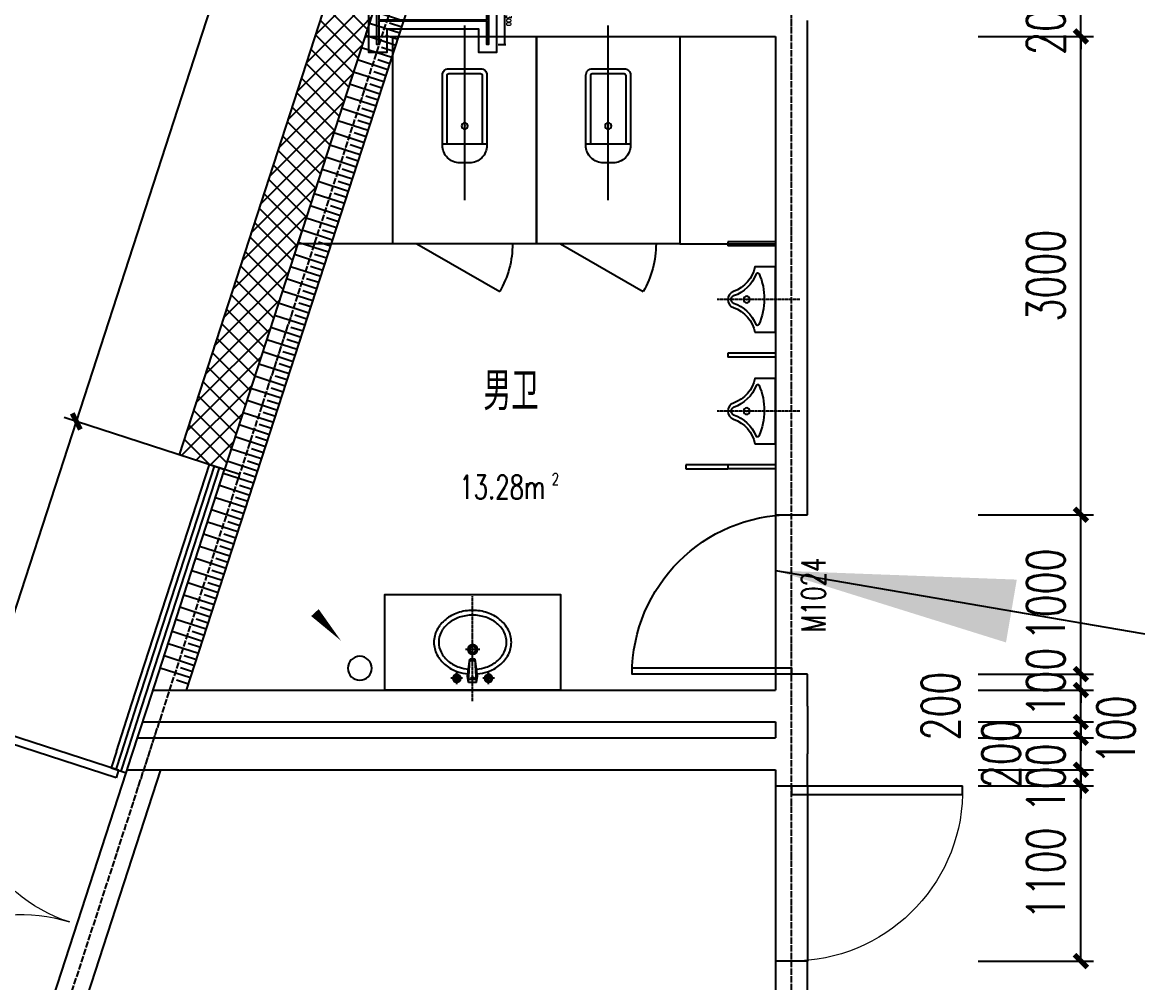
# Model space of a CAD drawing. Extents: x -954573 to 446329, y 489853 to 1226784.
# Drawn here: x -299678 to -292684, y 610435 to 616459 of the extents above; entities that cross this region are included whole.
import ezdxf

# ---------------------------------------------------------------- set-up
doc = ezdxf.new("R2010")
doc.units = 0
doc.header["$LTSCALE"] = 10
doc.header["$MEASUREMENT"] = 0
for name, pattern in [('10平面$0$10平面$1$DOTE', [2.42, 2, -0.2, 0.02, -0.2]), ('10平面$0$DOTE', [2.42, 2, -0.2, 0.02, -0.2]), ('10平面$1$DASH', [0.35, 0.25, -0.1])]:
    doc.linetypes.add(name, pattern=pattern)
doc.layers.get('Defpoints').update_dxf_attribs({"color": 210})
for name, color, linetype in [('10平面$0$10平面$1$A-AXIS-DOTE', 8, '10平面$0$10平面$1$DOTE'), ('10平面$0$99平面图例外参$0$A-HATCH-2', 251, 'Continuous'), ('10平面$0$A-AXIS-DOTE', 8, '10平面$0$DOTE'), ('10平面$0$A-AXIS-DP', 8, 'Continuous'), ('10平面$0$A-HATCH-2', 8, 'Continuous'), ('10平面$0$A-LIN-V', 8, 'Continuous'), ('10平面$0$A-WC', 8, 'Continuous'), ('10平面$0$A-WINDOW', 8, 'Continuous'), ('10平面$0$A-彩色打印层', 12, 'Continuous'), ('10平面$0$A-防火门窗', 1, 'Continuous'), ('10平面$0$AS-COLN', 8, 'Continuous'), ('10平面$0$AS-WALL', 8, 'Continuous'), ('10平面$0$DIM_SYMB', 8, 'Continuous'), ('10平面$0$PUB_HATCH', 8, 'Continuous'), ('10平面$0$建-墙-幕', 8, 'Continuous'), ('10平面$0$建-房间', 8, 'Continuous'), ('10平面$0$建-门', 8, 'Continuous'), ('10平面$0$建-门窗编号', 8, 'Continuous'), ('A-LIN-V', 9, 'Continuous'), ('建-引出', 3, 'Continuous')]:
    doc.layers.add(name, color=color, linetype=linetype)
doc.styles.add('10平面$0$_TCH_DIM_T3', font='SIMPLEX', dxfattribs={"width": 0.705882, "bigfont": 'GBCBIG'})
doc.styles.add('10平面$0$_TCH_SPACE', font='SIMPLEX', dxfattribs={"height": 5, "bigfont": 'GBCBIG'})
doc.styles.add('10平面$0$A-WIN-LABEL', font='SIMPLEX', dxfattribs={"bigfont": 'GBCBIG'})
doc.dimstyles.new('10平面$0$_TCH_ARCH&&10', dxfattribs={"dimtxt": 29.75, "dimasz": 10, "dimexe": 10, "dimexo": 10, "dimgap": 12.625, "dimtad": 1, "dimdec": 0, "dimzin": 0, "dimdsep": 46, "dimtxsty": '10平面$0$_TCH_DIM_T3', "dimblk": '10平面$0$_ArchTick', "dimcen": 0.09, "dimclrt": 7, "dimazin": 2, "dimtfac": 1, "dimtdec": 0, "dimtix": 1, "dimtmove": 2, "dimatfit": 3, "dimfxl": 0, "dimtolj": 1, "dimtzin": 0, "dimarcsym": 0})
doc.dimstyles.new('10平面$0$_TCH_ARCH&&80', dxfattribs={"dimtxt": 238, "dimasz": 80, "dimexe": 80, "dimexo": 80, "dimgap": 101, "dimtad": 1, "dimdec": 0, "dimzin": 0, "dimdsep": 46, "dimtxsty": '10平面$0$_TCH_DIM_T3', "dimblk": '10平面$0$_ArchTick', "dimcen": 0.09, "dimclrt": 7, "dimazin": 2, "dimtfac": 1, "dimtdec": 0, "dimtix": 1, "dimtmove": 2, "dimatfit": 3, "dimfxl": 0, "dimtolj": 1, "dimtzin": 0, "dimarcsym": 0})
pattern_1 = [(45, (60, 0), (-60.000061, 60.000061), []), (135, (60, 0), (-60.000061, -60.000061), [])]

# ---------------------------------------------------------------- blocks, each defined once
blk = doc.blocks.new('10平面$0$dote')
at = {"layer": '10平面$0$A-AXIS-DOTE', "ltscale": 2}
blk.add_line((-74117.8, -264080), (-74117.8, -178596), dxfattribs=at)
blk.add_lwpolyline([(-94568.7, -243562.8), (-72924.8, -176855.6)], dxfattribs=at)
blk = doc.blocks.new('10平面$0$厕卫')
at = {"layer": '10平面$0$A-AXIS-DOTE', "linetype": '10平面$1$DASH'}
blk.add_line((50, -823.1), (50, 271.9), dxfattribs=at)
at = {"layer": '10平面$0$A-WC'}
for p, q in [((-59.8, -40), (-59.8, -469.7)), ((149.8, -30), (-49.8, -30)), ((159.8, -469.7), (159.8, -40)), ((189.8, -469.7), (-89.8, -469.7)), ((350, -1097.2), (-169.6, -1397.2))]:
    blk.add_line(p, q, dxfattribs=at)
blk.add_lwpolyline([(-400, 202.8), (-400, -1097.2), (500, -1097.2), (500, 202.8)], close=True, dxfattribs=at)
blk.add_lwpolyline([(189.8, -40, 0.414214), (149.8, 0), (-49.8, 0, 0.414214), (-89.8, -40), (-89.8, -479.7, 0.414214), (20.2, -589.7), (79.8, -589.7, 0.414214), (189.8, -479.7)], format="xyb", close=True, dxfattribs=at)
blk.add_circle((50, -358.6), 20, dxfattribs=at)
for centre, radius, start, end in [((-49.8, -40), 10, 90, 180), ((149.8, -40), 10, 0, 90), ((350, -1097.2), 600, 180, 209.99988)]:
    blk.add_arc(centre, radius, start, end, dxfattribs=at)
for p in [(50, 0), (50, -358.6)]:
    blk.add_point(p, dxfattribs=at)
blk = doc.blocks.new('10平面$0$_ArchTick')
at = {"color": 0, "linetype": 'ByBlock', "const_width": 0.4}
blk.add_lwpolyline([(-0.5, -0.5), (0.5, 0.5)], dxfattribs=at)
blk = doc.blocks.new('*D3404')
at = {"layer": '10平面$0$A-AXIS-DP', "color": 0, "lineweight": -2}
for p, q in [((-195790, 766880), (-195790, 766928.7)), ((-195790, 766918.7), (-195490, 766918.7)), ((-195490, 766880), (-195490, 766928.7))]:
    blk.add_line(p, q, dxfattribs=at)
at = {"layer": 'Defpoints', "color": 0}
for p in [(-195790, 766870), (-195490, 766918.7), (-195490, 766870)]:
    blk.add_point(p, dxfattribs=at)
at = {"layer": '10平面$0$A-AXIS-DP', "color": 0, "lineweight": -2, "xscale": 10, "yscale": 10, "zscale": 10, "rotation": 180}
blk.add_blockref('10平面$0$_ArchTick', (-195790, 766918.7), dxfattribs=at)
at = {"layer": '10平面$0$A-AXIS-DP', "color": 0, "lineweight": -2, "xscale": 10, "yscale": 10, "zscale": 10}
blk.add_blockref('10平面$0$_ArchTick', (-195490, 766918.7), dxfattribs=at)
at = {"layer": '10平面$0$A-AXIS-DP', "color": 7, "insert": (-195640, 766946.2), "char_height": 29.75, "attachment_point": 5, "style": '10平面$0$_TCH_DIM_T3'}
blk.add_mtext('\\A1;300', dxfattribs=at)
blk = doc.blocks.new('*D3405')
at = {"layer": '10平面$0$A-AXIS-DP', "color": 0, "lineweight": -2}
for p, q in [((-195800, 766820), (-195841.2, 766820)), ((-195831.2, 766120), (-195831.2, 766820)), ((-195800, 766120), (-195841.2, 766120))]:
    blk.add_line(p, q, dxfattribs=at)
at = {"layer": 'Defpoints', "color": 0}
for p in [(-195831.2, 766820), (-195790, 766820), (-195790, 766120)]:
    blk.add_point(p, dxfattribs=at)
at = {"layer": '10平面$0$A-AXIS-DP', "color": 0, "lineweight": -2, "xscale": 10, "yscale": 10, "zscale": 10}
for p, rotation in [((-195831.2, 766820), 90), ((-195831.2, 766120), 270)]:
    blk.add_blockref('10平面$0$_ArchTick', p, dxfattribs=dict(at, rotation=rotation))
at = {"layer": '10平面$0$A-AXIS-DP', "color": 7, "insert": (-195858.7, 766470), "char_height": 29.75, "attachment_point": 5, "rotation": 90, "style": '10平面$0$_TCH_DIM_T3'}
blk.add_mtext('\\A1;700', dxfattribs=at)
blk = doc.blocks.new('10平面$0$$lvtry$00000224')
at = {"color": 0}
for p, q in [((-362.5, 0), (-362.5, -300)), ((-337.5, 0), (-362.5, 0)), ((-337.5, 0), (-337.5, -300)), ((337.5, 0), (337.5, -300)), ((362.5, 0), (337.5, 0)), ((362.5, 0), (362.5, -300)), ((-337.5, -300), (-362.5, -300)), ((362.5, -300), (337.5, -300))]:
    blk.add_line(p, q, dxfattribs=at)
at = {"color": 0, "elevation": 0}
blk.add_lwpolyline([(-205, -130.7), (-205, 0), (205, 0), (205, -130.7, 0.268068), (50.8, -263.5, -0.317765), (0, -299.6, -0.317765), (-50.8, -263.5, 0.268068)], format="xyb", close=True, dxfattribs=at)
at = {"color": 0}
blk.add_circle((0, -181.6, 0), 20, dxfattribs=at)
for centre, radius, start, end in [((-152.2, -115, 0), 10, 114.10839, 248.1394), ((5.1, -466.4, 0), 395, 66.66751, 114.10839), ((-242.8, -340.9, 0), 233.4, 19.26394, 68.1394), ((242.8, -340.9, 0), 233.4, 110.49411, 160.73606), ((157.6, -112.9, 0), 10, 290.49411, 66.66751), ((0.2, -256, 0), 24, 199.26394, 269.49984), ((-0.2, -256, 0), 24, 270.50016, 340.73606)]:
    blk.add_arc(centre, radius, start, end, dxfattribs=at)
blk.add_point((0, -181.6, 0), dxfattribs=at)
at = {"layer": '10平面$0$A-AXIS-DOTE'}
blk.add_lwpolyline([(0, 152.7), (0, -367.3)], dxfattribs=at)
blk = doc.blocks.new('10平面$0$小便器')
at = {"layer": '10平面$0$A-WC', "xscale": -1, "rotation": 89.99999999999999}
blk.add_blockref('10平面$0$$lvtry$00000224', (2044606.1, 1695653.6), dxfattribs=at)
blk = doc.blocks.new('10平面$0$343243')
at = {"layer": '10平面$0$10平面$1$A-AXIS-DOTE'}
blk.add_lwpolyline([(-137039.2, 783550), (-137039.2, 784210)], dxfattribs=at)
at = {"layer": '10平面$0$A-WC'}
for p, q in [((-137084.2, 783875), (-136994.1, 783875)), ((-137039.2, 783829.9), (-137039.2, 783920.1)), ((-137070.6, 783706.5), (-137055.9, 783814.2)), ((-137064.2, 783667.6), (-137055.9, 783814.2)), ((-137056.4, 783804.1), (-137022, 783804.1)), ((-137055.9, 783814.2), (-137022.5, 783814.2)), ((-137014.2, 783667.6), (-137022.5, 783814.2)), ((-137007.7, 783706.5), (-137022.5, 783814.2)), ((-137139.2, 783657.5), (-137139.2, 783730.5)), ((-136939.2, 783657.5), (-136939.2, 783730.5)), ((-137175.7, 783694), (-137102.7, 783694)), ((-137064.2, 783667.6), (-137070.6, 783706.5)), ((-137064.2, 783667.6), (-137014.2, 783667.6)), ((-137063.1, 783687.3), (-137015.3, 783687.3)), ((-137014.2, 783667.6), (-137007.7, 783706.5)), ((-136975.7, 783694), (-136902.7, 783694))]:
    blk.add_line(p, q, dxfattribs=at)
for points in [[(-137068.6, 783721.5, -0.055034), (-137132.1, 783735, -0.088849), (-137208.4, 783776.4, -0.104988), (-137263.3, 783843.2, -0.12017), (-137282, 783920, -0.12017), (-137263.3, 783996.8, -0.104988), (-137208.4, 784063.6, -0.088849), (-137132.1, 784105, -0.080052), (-137039.2, 784120, -0.080052)], [(-137064.5, 783751.2, -0.056066), (-137122.6, 783763.4, -0.088849), (-137189.7, 783799.8, -0.104988), (-137236.6, 783857, -0.12017), (-137252, 783920, -0.12017), (-137236.6, 783983, -0.104988), (-137189.7, 784040.2, -0.088849), (-137122.6, 784076.6, -0.080052), (-137039.2, 784090, -0.080052)], [(-137039.2, 784120, -0.080052), (-136946.3, 784105, -0.088849), (-136870, 784063.6, -0.104988), (-136815.1, 783996.8, -0.12017), (-136796.4, 783920, -0.12017), (-136815.1, 783843.2, -0.104988), (-136870, 783776.4, -0.088849), (-136946.3, 783735, -0.055034), (-137009.8, 783721.5, -0.080052)], [(-137039.2, 784090, -0.080052), (-136955.7, 784076.6, -0.088849), (-136888.7, 784040.2, -0.104988), (-136841.7, 783983, -0.12017), (-136826.4, 783920, -0.12017), (-136841.7, 783857, -0.104988), (-136888.7, 783799.8, -0.088849), (-136955.7, 783763.4, -0.056066), (-137013.9, 783751.2, -0.080052)]]:
    blk.add_lwpolyline(points, format="xyb", dxfattribs=at)
for centre, radius in [((-137039.2, 783875), 30), ((-137039.2, 783875), 20), ((-137139.2, 783694), 25), ((-136939.2, 783694), 25), ((-137139.2, 783694), 15), ((-136939.2, 783694), 15)]:
    blk.add_circle(centre, radius, dxfattribs=at)
for centre, start, end in [((-137040.4, 783694.7), 80.52523, 279.47477), ((-137038, 783694.7), 260.52523, 99.47477)]:
    blk.add_arc(centre, 7.19, start, end, dxfattribs=at)
blk = doc.blocks.new('10平面$0$99平面图例外参$0$$LinePat$填挖边坡')
at = {"color": 0}
for p, q in [((0, 0), (0, -1500)), ((300, 0), (300, -600))]:
    blk.add_line(p, q, dxfattribs=at)
at = {"layer": 'Defpoints', "color": 0}
blk.add_point((600, 0), dxfattribs=at)
blk = doc.blocks.new('10平面$0$34242343243')
at = {"layer": '10平面$0$A-LIN-V'}
blk.add_line((-298648.3, 612270), (-295841.6, 620920.1), dxfattribs=at)
at = {"layer": '10平面$0$99平面图例外参$0$A-HATCH-2', "color": 203, "xscale": 0.1336816803580045, "yscale": 0.1333333333333333, "zscale": 0.1333333333333333, "rotation": 252.0237134181385}
for p in [(-297286.8, 616466.1), (-297311.5, 616389.9), (-297336.3, 616313.6), (-297361, 616237.3), (-297385.8, 616161), (-297410.5, 616084.7), (-297435.3, 616008.4), (-297460, 615932.1), (-297484.8, 615855.8), (-297509.6, 615779.5), (-297534.3, 615703.2), (-297559.1, 615626.9), (-297583.8, 615550.6), (-297608.6, 615474.3), (-297633.3, 615398), (-297658.1, 615321.7), (-297682.8, 615245.4), (-297707.6, 615169.2), (-297732.3, 615092.9), (-297757.1, 615016.6), (-297781.9, 614940.3), (-297806.6, 614864), (-297831.4, 614787.7), (-297856.1, 614711.4), (-297880.9, 614635.1), (-297905.6, 614558.8), (-297930.4, 614482.5), (-297955.1, 614406.2), (-297979.9, 614329.9), (-298004.6, 614253.6), (-298029.4, 614177.3), (-298054.1, 614101), (-298078.9, 614024.8), (-298103.7, 613948.5), (-298128.4, 613872.2), (-298153.2, 613795.9), (-298177.9, 613719.6), (-298202.7, 613643.3), (-298227.4, 613567), (-298252.2, 613490.7), (-298276.9, 613414.4), (-298301.7, 613338.1), (-298326.4, 613261.8), (-298351.2, 613185.5), (-298376, 613109.2), (-298400.7, 613032.9), (-298425.5, 612956.6), (-298450.2, 612880.3), (-298475, 612804.1), (-298499.7, 612727.8), (-298524.5, 612651.5), (-298549.2, 612575.2), (-298574, 612498.9), (-298598.7, 612422.6), (-298623.5, 612346.3)]:
    blk.add_blockref('10平面$0$99平面图例外参$0$$LinePat$填挖边坡', p, dxfattribs=at)
blk = doc.blocks.new('10平面$0$45345')
at = {"layer": '10平面$0$A-WC'}
h = blk.add_hatch(dxfattribs=at)
h.set_pattern_fill('ANSI31', color=256, scale=10)
h.set_pattern_definition([(30, (40598742844.535, 3385776346.45), (-7.9375, 13.74815), [])])
edge = h.paths.add_edge_path()
edge.add_arc((40598742441.347763, 3385774511.717568), 50, 0, 360)
blk.add_circle((40598742441.347763, 3385774511.717568), 50, dxfattribs=at)
blk = doc.blocks.new('*D3648')
at = {"layer": '10平面$0$A-AXIS-DP', "color": 0, "lineweight": -2}
for p, q in [((-298314.4, 613622.9), (-299415.4, 613980.1)), ((-300573.8, 610150.7), (-299339.3, 613955.4)), ((-299548.9, 609818.1), (-300649.9, 610175.4))]:
    blk.add_line(p, q, dxfattribs=at)
at = {"layer": 'Defpoints', "color": 0}
for p in [(-299339.3, 613955.4), (-298238.3, 613598.2), (-299472.8, 609793.4)]:
    blk.add_point(p, dxfattribs=at)
at = {"layer": '10平面$0$A-AXIS-DP', "color": 0, "lineweight": -2, "xscale": 80, "yscale": 80, "zscale": 80}
for p, rotation in [((-299339.3, 613955.4), 72.02371341813581), ((-300573.8, 610150.7), 252.0237134181358)]:
    blk.add_blockref('10平面$0$_ArchTick', p, dxfattribs=dict(at, rotation=rotation))
at = {"layer": '10平面$0$A-AXIS-DP', "color": 7, "insert": (-300165.8, 612120.9), "char_height": 238, "attachment_point": 5, "rotation": 72.02371, "style": '10平面$0$_TCH_DIM_T3'}
blk.add_mtext('\\A1;4000', dxfattribs=at)
blk = doc.blocks.new('*D3649')
at = {"layer": '10平面$0$A-AXIS-DP', "color": 0, "lineweight": -2}
for p, q in [((-299339.3, 613955.4), (-297036.6, 621052.5)), ((-296011.7, 620720), (-297112.7, 621077.2)), ((-298314.4, 613622.9), (-299415.4, 613980.1))]:
    blk.add_line(p, q, dxfattribs=at)
at = {"layer": 'Defpoints', "color": 0}
for p in [(-297036.6, 621052.5), (-295935.6, 620695.3), (-298238.3, 613598.2)]:
    blk.add_point(p, dxfattribs=at)
at = {"layer": '10平面$0$A-AXIS-DP', "color": 0, "lineweight": -2, "xscale": 80, "yscale": 80, "zscale": 80}
for p, rotation in [((-297036.6, 621052.5), 72.02371341813668), ((-299339.3, 613955.4), 252.0237134181367)]:
    blk.add_blockref('10平面$0$_ArchTick', p, dxfattribs=dict(at, rotation=rotation))
at = {"layer": '10平面$0$A-AXIS-DP', "color": 7, "insert": (-298397.2, 617571.9), "char_height": 238, "attachment_point": 5, "rotation": 72.02371, "style": '10平面$0$_TCH_DIM_T3'}
blk.add_mtext('\\A1;7461', dxfattribs=at)
blk = doc.blocks.new('*D3701')
at = {"layer": '10平面$0$A-AXIS-DP', "color": 0, "lineweight": -2}
for p, q in [((-293684.2, 611670), (-292960, 611670)), ((-293040, 610570), (-293040, 611670)), ((-293684.2, 610570), (-292960, 610570))]:
    blk.add_line(p, q, dxfattribs=at)
at = {"layer": 'Defpoints', "color": 0}
for p in [(-293764.2, 611670), (-293040, 611670), (-293764.2, 610570)]:
    blk.add_point(p, dxfattribs=at)
at = {"layer": '10平面$0$A-AXIS-DP', "color": 0, "lineweight": -2, "xscale": 80, "yscale": 80, "zscale": 80}
for p, rotation in [((-293040, 611670), 90), ((-293040, 610570), 270)]:
    blk.add_blockref('10平面$0$_ArchTick', p, dxfattribs=dict(at, rotation=rotation))
at = {"layer": '10平面$0$A-AXIS-DP', "color": 7, "insert": (-293260, 611120), "char_height": 238, "attachment_point": 5, "rotation": 90, "style": '10平面$0$_TCH_DIM_T3'}
blk.add_mtext('\\A1;1100', dxfattribs=at)
blk = doc.blocks.new('*D3702')
at = {"layer": '10平面$0$A-AXIS-DP', "color": 0, "lineweight": -2}
for p, q in [((-293040, 611770), (-293040, 611850)), ((-293684.2, 611770), (-292960, 611770)), ((-293040, 611670), (-293040, 611770)), ((-293684.2, 611670), (-292960, 611670)), ((-293040, 611670), (-293040, 611590))]:
    blk.add_line(p, q, dxfattribs=at)
at = {"layer": 'Defpoints', "color": 0}
for p in [(-293764.2, 611770), (-293040, 611770), (-293764.2, 611670)]:
    blk.add_point(p, dxfattribs=at)
at = {"layer": '10平面$0$A-AXIS-DP', "color": 0, "lineweight": -2, "xscale": 80, "yscale": 80, "zscale": 80}
for p, rotation in [((-293040, 611770), 270), ((-293040, 611670), 90)]:
    blk.add_blockref('10平面$0$_ArchTick', p, dxfattribs=dict(at, rotation=rotation))
at = {"layer": '10平面$0$A-AXIS-DP', "color": 7, "insert": (-293260, 611720), "char_height": 238, "attachment_point": 5, "rotation": 90, "style": '10平面$0$_TCH_DIM_T3'}
blk.add_mtext('\\A1;100', dxfattribs=at)
blk = doc.blocks.new('*D3703')
at = {"layer": '10平面$0$A-AXIS-DP', "color": 0, "lineweight": -2}
for p, q in [((-293040, 611970), (-293040, 612050)), ((-293684.2, 611970), (-292960, 611970)), ((-293040, 611770), (-293040, 611970)), ((-293684.2, 611770), (-292960, 611770)), ((-293040, 611770), (-293040, 611690))]:
    blk.add_line(p, q, dxfattribs=at)
at = {"layer": 'Defpoints', "color": 0}
for p in [(-293764.2, 611970), (-293040, 611970), (-293764.2, 611770)]:
    blk.add_point(p, dxfattribs=at)
at = {"layer": '10平面$0$A-AXIS-DP', "color": 0, "lineweight": -2, "xscale": 80, "yscale": 80, "zscale": 80}
for p, rotation in [((-293040, 611970), 270), ((-293040, 611770), 90)]:
    blk.add_blockref('10平面$0$_ArchTick', p, dxfattribs=dict(at, rotation=rotation))
at = {"layer": '10平面$0$A-AXIS-DP', "color": 7, "insert": (-293540, 611870), "char_height": 238, "attachment_point": 5, "rotation": 90, "style": '10平面$0$_TCH_DIM_T3'}
blk.add_mtext('\\A1;200', dxfattribs=at)
blk = doc.blocks.new('*D3704')
at = {"layer": '10平面$0$A-AXIS-DP', "color": 0, "lineweight": -2}
for p, q in [((-293040, 612070), (-293040, 612150)), ((-293684.2, 612070), (-292960, 612070)), ((-293040, 611970), (-293040, 612070)), ((-293684.2, 611970), (-292960, 611970)), ((-293040, 611970), (-293040, 611890))]:
    blk.add_line(p, q, dxfattribs=at)
at = {"layer": 'Defpoints', "color": 0}
for p in [(-293764.2, 612070), (-293040, 612070), (-293764.2, 611970)]:
    blk.add_point(p, dxfattribs=at)
at = {"layer": '10平面$0$A-AXIS-DP', "color": 0, "lineweight": -2, "xscale": 80, "yscale": 80, "zscale": 80}
for p, rotation in [((-293040, 612070), 270), ((-293040, 611970), 90)]:
    blk.add_blockref('10平面$0$_ArchTick', p, dxfattribs=dict(at, rotation=rotation))
at = {"layer": '10平面$0$A-AXIS-DP', "color": 7, "insert": (-292820, 612020), "char_height": 238, "attachment_point": 5, "rotation": 90, "style": '10平面$0$_TCH_DIM_T3'}
blk.add_mtext('\\A1;100', dxfattribs=at)
blk = doc.blocks.new('*D3705')
at = {"layer": '10平面$0$A-AXIS-DP', "color": 0, "lineweight": -2}
for p, q in [((-293040, 612270), (-293040, 612350)), ((-293684.2, 612270), (-292960, 612270)), ((-293040, 612070), (-293040, 612270)), ((-293684.2, 612070), (-292960, 612070)), ((-293040, 612070), (-293040, 611990))]:
    blk.add_line(p, q, dxfattribs=at)
at = {"layer": 'Defpoints', "color": 0}
for p in [(-293764.2, 612270), (-293040, 612270), (-293764.2, 612070)]:
    blk.add_point(p, dxfattribs=at)
at = {"layer": '10平面$0$A-AXIS-DP', "color": 0, "lineweight": -2, "xscale": 80, "yscale": 80, "zscale": 80}
for p, rotation in [((-293040, 612270), 270), ((-293040, 612070), 90)]:
    blk.add_blockref('10平面$0$_ArchTick', p, dxfattribs=dict(at, rotation=rotation))
at = {"layer": '10平面$0$A-AXIS-DP', "color": 7, "insert": (-293920, 612170), "char_height": 238, "attachment_point": 5, "rotation": 90, "style": '10平面$0$_TCH_DIM_T3'}
blk.add_mtext('\\A1;200', dxfattribs=at)
blk = doc.blocks.new('*D3706')
at = {"layer": '10平面$0$A-AXIS-DP', "color": 0, "lineweight": -2}
for p, q in [((-293040, 612370), (-293040, 612450)), ((-293684.2, 612370), (-292960, 612370)), ((-293040, 612270), (-293040, 612370)), ((-293684.2, 612270), (-292960, 612270)), ((-293040, 612270), (-293040, 612190))]:
    blk.add_line(p, q, dxfattribs=at)
at = {"layer": 'Defpoints', "color": 0}
for p in [(-293764.2, 612370), (-293040, 612370), (-293764.2, 612270)]:
    blk.add_point(p, dxfattribs=at)
at = {"layer": '10平面$0$A-AXIS-DP', "color": 0, "lineweight": -2, "xscale": 80, "yscale": 80, "zscale": 80}
for p, rotation in [((-293040, 612370), 270), ((-293040, 612270), 90)]:
    blk.add_blockref('10平面$0$_ArchTick', p, dxfattribs=dict(at, rotation=rotation))
at = {"layer": '10平面$0$A-AXIS-DP', "color": 7, "insert": (-293260, 612320), "char_height": 238, "attachment_point": 5, "rotation": 90, "style": '10平面$0$_TCH_DIM_T3'}
blk.add_mtext('\\A1;100', dxfattribs=at)
blk = doc.blocks.new('*D3707')
at = {"layer": '10平面$0$A-AXIS-DP', "color": 0, "lineweight": -2}
for p, q in [((-293684.2, 613370), (-292960, 613370)), ((-293040, 612370), (-293040, 613370)), ((-293684.2, 612370), (-292960, 612370))]:
    blk.add_line(p, q, dxfattribs=at)
at = {"layer": 'Defpoints', "color": 0}
for p in [(-293764.2, 613370), (-293040, 613370), (-293764.2, 612370)]:
    blk.add_point(p, dxfattribs=at)
at = {"layer": '10平面$0$A-AXIS-DP', "color": 0, "lineweight": -2, "xscale": 80, "yscale": 80, "zscale": 80}
for p, rotation in [((-293040, 613370), 90), ((-293040, 612370), 270)]:
    blk.add_blockref('10平面$0$_ArchTick', p, dxfattribs=dict(at, rotation=rotation))
at = {"layer": '10平面$0$A-AXIS-DP', "color": 7, "insert": (-293260, 612870), "char_height": 238, "attachment_point": 5, "rotation": 90, "style": '10平面$0$_TCH_DIM_T3'}
blk.add_mtext('\\A1;1000', dxfattribs=at)
blk = doc.blocks.new('*D3708')
at = {"layer": '10平面$0$A-AXIS-DP', "color": 0, "lineweight": -2}
for p, q in [((-293684.2, 616370), (-292960, 616370)), ((-293040, 613370), (-293040, 616370)), ((-293684.2, 613370), (-292960, 613370))]:
    blk.add_line(p, q, dxfattribs=at)
at = {"layer": 'Defpoints', "color": 0}
for p in [(-293764.2, 616370), (-293040, 616370), (-293764.2, 613370)]:
    blk.add_point(p, dxfattribs=at)
at = {"layer": '10平面$0$A-AXIS-DP', "color": 0, "lineweight": -2, "xscale": 80, "yscale": 80, "zscale": 80}
for p, rotation in [((-293040, 616370), 90), ((-293040, 613370), 270)]:
    blk.add_blockref('10平面$0$_ArchTick', p, dxfattribs=dict(at, rotation=rotation))
at = {"layer": '10平面$0$A-AXIS-DP', "color": 7, "insert": (-293260, 614870), "char_height": 238, "attachment_point": 5, "rotation": 90, "style": '10平面$0$_TCH_DIM_T3'}
blk.add_mtext('\\A1;3000', dxfattribs=at)
blk = doc.blocks.new('*D3709')
at = {"layer": '10平面$0$A-AXIS-DP', "color": 0, "lineweight": -2}
for p, q in [((-293040, 616570), (-293040, 616650)), ((-293684.2, 616570), (-292960, 616570)), ((-293040, 616370), (-293040, 616570)), ((-293684.2, 616370), (-292960, 616370)), ((-293040, 616370), (-293040, 616290))]:
    blk.add_line(p, q, dxfattribs=at)
at = {"layer": 'Defpoints', "color": 0}
for p in [(-293764.2, 616570), (-293040, 616570), (-293764.2, 616370)]:
    blk.add_point(p, dxfattribs=at)
at = {"layer": '10平面$0$A-AXIS-DP', "color": 0, "lineweight": -2, "xscale": 80, "yscale": 80, "zscale": 80}
for p, rotation in [((-293040, 616570), 270), ((-293040, 616370), 90)]:
    blk.add_blockref('10平面$0$_ArchTick', p, dxfattribs=dict(at, rotation=rotation))
at = {"layer": '10平面$0$A-AXIS-DP', "color": 7, "insert": (-293260, 616470), "char_height": 238, "attachment_point": 5, "rotation": 90, "style": '10平面$0$_TCH_DIM_T3'}
blk.add_mtext('\\A1;200', dxfattribs=at)
blk = doc.blocks.new('*U3213')
at = {"color": 0}
blk.add_lwpolyline([(500, 0), (500, 1000), (460, 1000), (460, 0)], close=True, dxfattribs=at)
blk.add_arc((500, 0), 1000, 90, 180, dxfattribs=at)
blk = doc.blocks.new('*U3212')
at = {"color": 0, "xscale": 0.001, "yscale": 0.001, "zscale": 0.001}
blk.add_blockref('*U3213', (0, 0), dxfattribs=at)
blk = doc.blocks.new('10平面$0$10平面$0$$DorLib2D$00000002')
for p, q in [((-0.5, 0), (-0.5, 0.4875)), ((-0.475, 0.4875), (-0.5, 0.4875)), ((-0.475, 0), (-0.475, 0.4875)), ((0.475, 0), (0.475, 0.4875)), ((0.475, 0.4875), (0.5, 0.4875)), ((0.5, 0), (0.5, 0.4875)), ((-0.5, 0), (-0.475, 0)), ((0.5, 0), (0.475, 0))]:
    blk.add_line(p, q)
at = {"lineweight": 13}
for centre, start, end in [((-0.4875, 0), 0, 88.5307), ((0.4875, 0), 91.4693, 180)]:
    blk.add_arc(centre, 0.4875, start, end, dxfattribs=at)
blk = doc.blocks.new('10平面$0$$DorLib2D$00000001')
for p, q in [((0.45, 0.975), (0.5, 0.975)), ((0.45, 0), (0.45, 0.975)), ((0.5, 0), (0.5, 0.975)), ((0.5, 0), (0.45, 0))]:
    blk.add_line(p, q)
at = {"lineweight": 13}
blk.add_arc((0.475, 0), 0.975, 91.46928, 180, dxfattribs=at)
blk = doc.blocks.new('10平面$0$nt66')
at = {"layer": '10平面$0$A-HATCH-2'}
blk.add_lwpolyline([(-195840, 766870), (-195440, 766870), (-195440, 766758), (-195586, 766758), (-195586, 766182), (-195440, 766182), (-195440, 766070), (-195840, 766070), (-195840, 766182), (-195694, 766182), (-195694, 766758), (-195840, 766758)], close=True, dxfattribs=at)
at = {"layer": '10平面$0$AS-COLN'}
blk.add_lwpolyline([(-195790, 766820), (-195490, 766820), (-195490, 766808), (-195636, 766808), (-195636, 766132), (-195490, 766132), (-195490, 766120), (-195790, 766120), (-195790, 766132), (-195644, 766132), (-195644, 766808), (-195790, 766808)], close=True, dxfattribs=at)
at = {"layer": '10平面$0$A-AXIS-DP'}
for p1, p2, distance, picture, middle in [((-195790, 766870), (-195490, 766870), 48.8, '*D3404', (-195640, 766946.2)), ((-195790, 766120), (-195790, 766820), 41.2, '*D3405', (-195858.7, 766470))]:
    dim = blk.add_aligned_dim(p1=p1, p2=p2, distance=distance, dimstyle='10平面$0$_TCH_ARCH&&10', dxfattribs=at)
    dim.commit()
    dim.dimension.update_dxf_attribs({"geometry": picture, "text_midpoint": middle})
blk = doc.blocks.new('10平面$0$42343')
at = {"rotation": 270}
blk.add_blockref('10平面$0$nt66', (-1063574.2, 420830), dxfattribs=at)
blk = doc.blocks.new('10平面')
at = {"layer": '10平面$0$PUB_HATCH'}
h = blk.add_hatch(dxfattribs=at)
h.set_pattern_fill('多孔材料', color=256, scale=30, style=0)
h.set_pattern_definition(pattern_1)
h.paths.add_polyline_path([(-296569.9, 619323.7), (-296855.2, 619416.3), (-297796.2, 616516.3), (-297510.8, 616423.7)])
h = blk.add_hatch(dxfattribs=at)
h.set_pattern_fill('多孔材料', color=256, scale=30, style=0)
h.set_pattern_definition(pattern_1)
h.paths.add_polyline_path([(-297510.8, 616423.7), (-297796.2, 616516.3), (-298694.9, 613746.3), (-298409.5, 613653.7)])
at = {"layer": '10平面$0$A-WC'}
for p, q in [((-297318, 615070), (-297950, 615070)), ((-295554.2, 615070), (-294954.2, 615070)), ((-295254.2, 613682.5), (-295518, 613682.5)), ((-295518, 613682.5), (-295518, 613672.5)), ((-295518, 613672.5), (-295518, 613662.5)), ((-295518, 613662.5), (-295518, 613657.5)), ((-295518, 613657.5), (-295254.2, 613657.5))]:
    blk.add_line(p, q, dxfattribs=at)
blk.add_lwpolyline([(-296304.2, 612270), (-297404.2, 612270), (-297404.2, 612870), (-296304.2, 612870), (-296304.2, 612270)], dxfattribs=at)
at = {"layer": '10平面$0$A-彩色打印层'}
for p, q in [((-297960.2, 615038.7), (-297923.7, 615151.2)), ((-299644.2, 609848.5), (-299027, 611750.9)), ((-299454, 609786.8), (-298810.5, 611770))]:
    blk.add_line(p, q, dxfattribs=at)
at = {"layer": '10平面$0$A-防火门窗'}
for p, q in [((-294954.2, 611670), (-294954.2, 610570)), ((-294754.2, 611670), (-294754.2, 610570))]:
    blk.add_line(p, q, dxfattribs=at)
at = {"layer": '10平面$0$AS-WALL'}
for p, q in [((-296569.9, 619323.7), (-297510.8, 616423.7)), ((-297796.2, 616516.3), (-298694.9, 613746.3)), ((-297510.8, 616423.7), (-298409.5, 613653.7)), ((-294754.2, 613370), (-294754.2, 616470)), ((-297528.2, 616370), (-294954.2, 616370)), ((-294954.2, 616370), (-294954.2, 613370)), ((-298409.5, 613653.7), (-298694.9, 613746.3)), ((-294954.2, 613370), (-294754.2, 613370)), ((-294754.2, 612370), (-294954.2, 612370)), ((-294954.2, 612370), (-294954.2, 612270)), ((-294754.2, 612170), (-294754.2, 612370)), ((-298858.5, 612270), (-294954.2, 612270)), ((-294754.2, 612170), (-294754.2, 611870)), ((-298923.4, 612070), (-294954.2, 612070)), ((-294954.2, 612070), (-294954.2, 611970)), ((-298955.9, 611970), (-294954.2, 611970)), ((-294754.2, 611670), (-294754.2, 611870)), ((-299020.7, 611770), (-294954.2, 611770)), ((-294954.2, 611770), (-294954.2, 611670)), ((-294954.2, 611670), (-294754.2, 611670)), ((-294954.2, 610570), (-294954.2, 587320)), ((-294754.2, 610570), (-294954.2, 610570)), ((-294754.2, 587320), (-294754.2, 610570))]:
    blk.add_line(p, q, dxfattribs=at)
at = {"layer": '10平面$0$DIM_SYMB'}
blk.add_lwpolyline([(-298200, 613140, 0, 0, 0), (-297680, 612580, 0, 64, 0), (-297843.3, 612755.9, 0, 0, 0)], format="xyseb", dxfattribs=at)
at = {"layer": '10平面$0$建-墙-幕'}
for p, q in [((-298991.1, 612185.4), (-298504.7, 613684.6)), ((-298504.7, 613684.6), (-298409.5, 613653.7)), ((-298959.4, 612175.1), (-298473, 613674.3)), ((-298927.7, 612164.9), (-298441.3, 613664)), ((-298896, 612154.6), (-298409.5, 613653.7)), ((-299088.4, 611885.4), (-298991.1, 612185.4)), ((-299056.7, 611875.1), (-298959.4, 612175.1)), ((-299025, 611864.9), (-298927.7, 612164.9)), ((-298993.3, 611854.6), (-298896, 612154.6)), ((-299088.4, 611885.4), (-299121.9, 611782.2)), ((-299090.2, 611771.9), (-299056.7, 611875.1)), ((-299058.5, 611761.6), (-299025, 611864.9)), ((-299026.8, 611751.3), (-298993.3, 611854.6)), ((-299121.9, 611782.2), (-299026.8, 611751.3))]:
    blk.add_line(p, q, dxfattribs=at)
at = {"layer": '10平面$0$建-门'}
blk.add_line((-294954.2, 613370), (-294954.2, 612370), dxfattribs=at)
at = {"xscale": -1}
for p in [(-296854.2, 616167.2), (-295954.2, 616167.2)]:
    blk.add_blockref('10平面$0$厕卫', p, dxfattribs=at)
at = {"rotation": 180.0000000000122}
for p in [(1749651.9, 2310373.6), (1749651.9, 2309673.6)]:
    blk.add_blockref('10平面$0$小便器', p, dxfattribs=at)
at = {"layer": '10平面$0$A-LIN-V', "xscale": -1.5, "yscale": 1.5, "zscale": 1.5, "rotation": 342.0237134181253}
blk.add_blockref('10平面$0$45345', (56357640281.1, -23624710765.4), dxfattribs=at)
at = {"layer": '10平面$0$A-WINDOW'}
blk.add_blockref('10平面$0$42343', (0, 0), dxfattribs=at)
at = {"layer": '10平面$0$A-WINDOW', "xscale": -1, "rotation": 359.9999999999804}
blk.add_blockref('10平面$0$343243', (-433893.4, -171350), dxfattribs=at)
at = {"layer": '10平面$0$A-防火门窗'}
for name, p, xscale, yscale, zscale, rotation in [('10平面$0$10平面$0$$DorLib2D$00000002', (-299383, 610815.6), -2000, 2000, 100, 72.0237134181378), ('10平面$0$$DorLib2D$00000001', (-294854.2, 611120), -1100, 1100, 199.9999999999998, 269.999999997706)]:
    blk.add_blockref(name, p, dxfattribs=dict(at, xscale=xscale, yscale=yscale, zscale=zscale, rotation=rotation))
at = {"layer": '10平面$0$AS-WALL'}
blk.add_blockref('10平面$0$dote', (-220736.4, 804820), dxfattribs=at)
at = {"layer": '10平面$0$DIM_SYMB'}
blk.add_blockref('10平面$0$34242343243', (0, 0), dxfattribs=at)
at = {"layer": '10平面$0$建-门'}
ref = blk.add_blockref('*U3212', (-294854.2, 612870), dxfattribs=dict(at, xscale=1000, yscale=-1000, zscale=199.9999999999998, rotation=269.9999999977616))
ref.add_attrib('A', 'M1024', (-294642.3, 612632.5), dxfattribs={"layer": '10平面$0$建-门窗编号', "height": 148.75, "rotation": 90, "style": '10平面$0$A-WIN-LABEL', "width": 0.705882})
at = {"layer": '10平面$0$建-房间', "style": '10平面$0$_TCH_SPACE'}
blk.add_text('男卫', height=241.13, dxfattribs=at).set_placement((-296786.9, 614025))
at = {"layer": '10平面$0$建-房间', "style": '10平面$0$_TCH_SPACE', "width": 0.705882}
for s, height, p in [('13.28m', 148.75, (-296937.5, 613469.1)), ('2', 74.4, (-296357.5, 613556.6))]:
    blk.add_text(s, height=height, dxfattribs=at).set_placement(p)
at = {"layer": '10平面$0$A-AXIS-DP'}
for p1, p2, distance, picture, middle in [((-298238.3, 613598.2), (-295935.6, 620695.3), 1157.5, '*D3649', (-298397.2, 617571.9)), ((-293764.2, 616370), (-293764.2, 616570), -724.2, '*D3709', (-293260, 616470)), ((-293764.2, 613370), (-293764.2, 616370), -724.2, '*D3708', (-293260, 614870)), ((-299472.8, 609793.4), (-298238.3, 613598.2), 1157.5, '*D3648', (-300165.8, 612120.9)), ((-293764.2, 612370), (-293764.2, 613370), -724.2, '*D3707', (-293260, 612870)), ((-293764.2, 612270), (-293764.2, 612370), -724.2, '*D3706', (-293260, 612320)), ((-293764.2, 611670), (-293764.2, 611770), -724.2, '*D3702', (-293260, 611720)), ((-293764.2, 610570), (-293764.2, 611670), -724.2, '*D3701', (-293260, 611120))]:
    dim = blk.add_aligned_dim(p1=p1, p2=p2, distance=distance, dimstyle='10平面$0$_TCH_ARCH&&80', dxfattribs=at)
    dim.commit()
    dim.dimension.update_dxf_attribs({"geometry": picture, "text_midpoint": middle})
for base, p1, p2, picture, middle in [((-293040, 612270), (-293764.2, 612070), (-293764.2, 612270), '*D3705', (-293920, 612170)), ((-293040, 612070), (-293764.2, 611970), (-293764.2, 612070), '*D3704', (-292820, 612020)), ((-293040, 611970), (-293764.2, 611770), (-293764.2, 611970), '*D3703', (-293540, 611870))]:
    dim = blk.add_linear_dim(base=base, p1=p1, p2=p2, angle=90, dimstyle='10平面$0$_TCH_ARCH&&80', dxfattribs=at)
    dim.commit()
    dim.dimension.update_dxf_attribs({"geometry": picture, "text_midpoint": middle, "dimtype": 129})

msp = doc.modelspace()

# ---------------------------------------------------------------- block references
at = {"layer": 'A-LIN-V'}
msp.add_blockref('10平面', (0, 0), dxfattribs=at)

# ---------------------------------------------------------------- next in the draw order: hatches: boundary and pattern name
at = {"layer": '建-引出'}
msp.add_hatch(color=256, dxfattribs=at).paths.add_polyline_path([(-294954.2, 613020), (-293509.7, 612568.9), (-293442, 612963.1)], flags=17)

# ---------------------------------------------------------------- next in the draw order: linework, layer by layer
msp.add_line((-294954.2, 613020), (-213990, 599110), dxfattribs=at)

doc.saveas('drawing.dxf')
